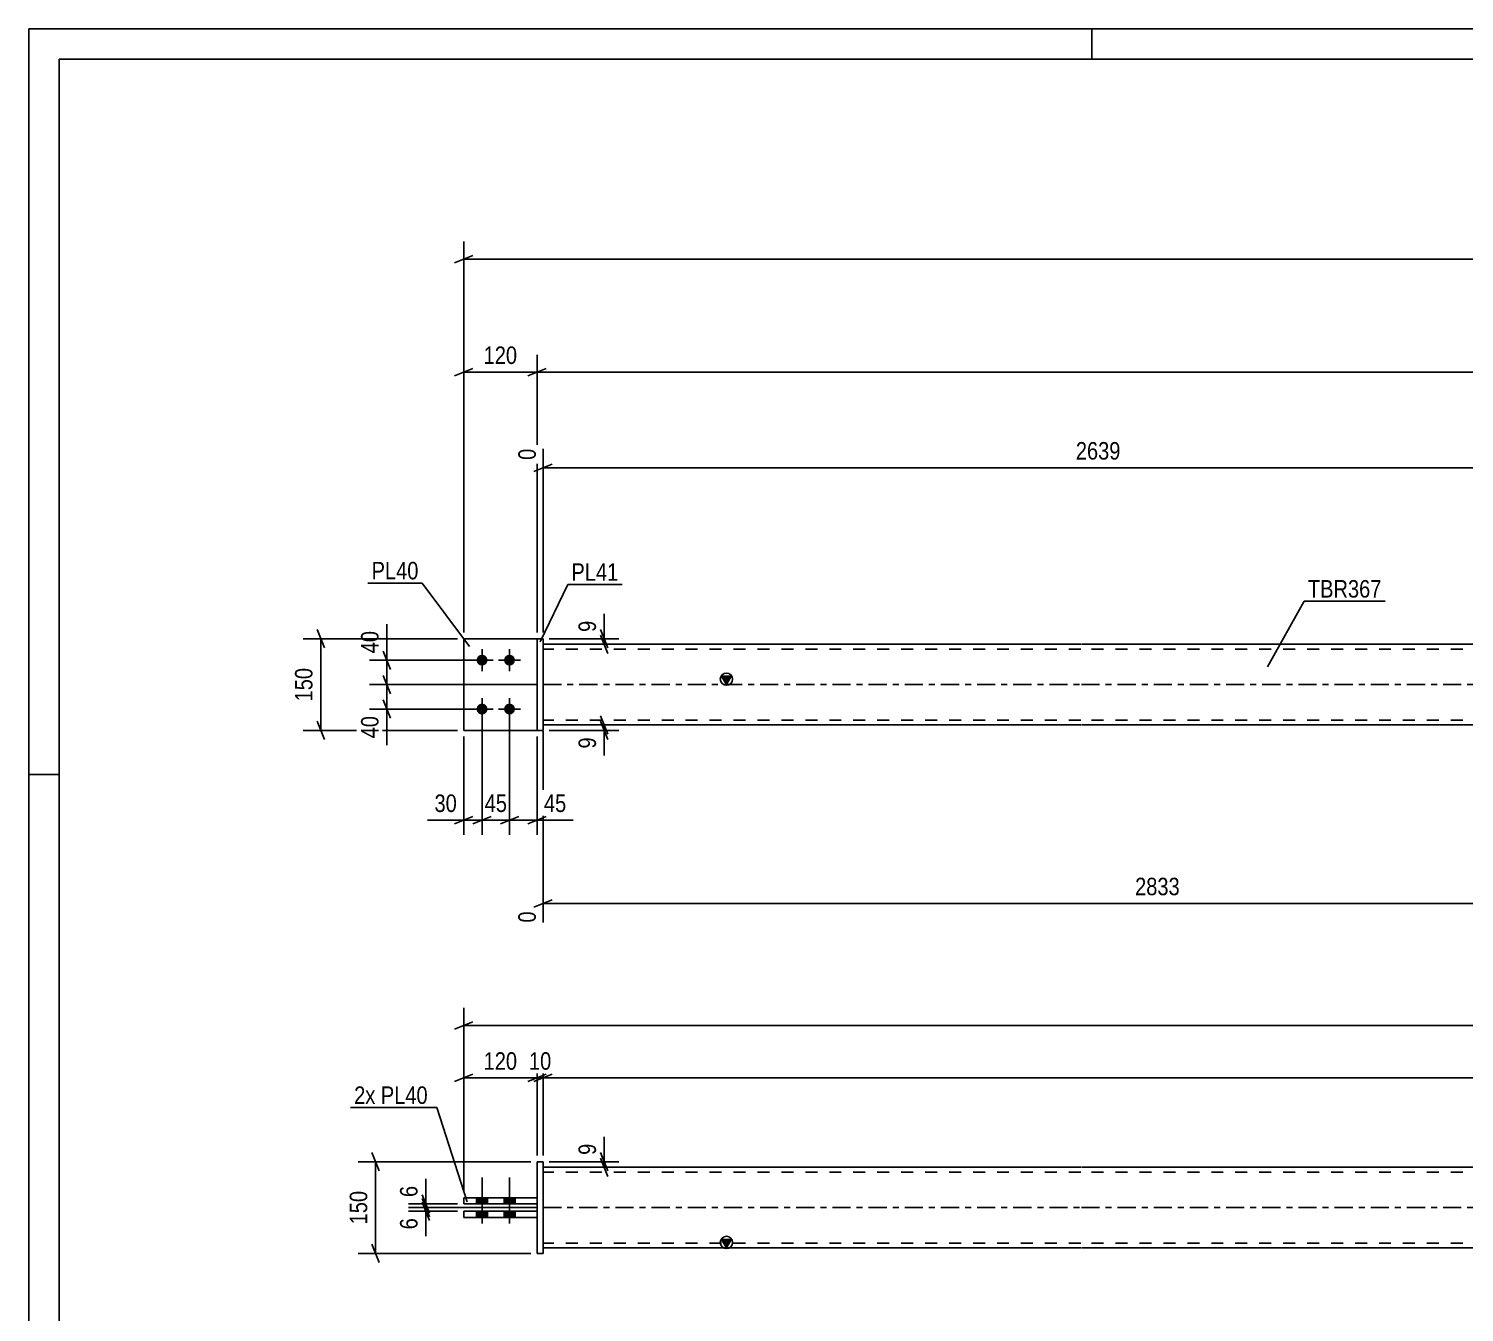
# Model space of a CAD drawing. Header units: millimetres. Extents: x 0 to 594, y 0 to 420.
# Drawn here: x 0 to 234.9, y 210 to 420 of the extents above; entities that cross this region are included whole.
import ezdxf

# ---------------------------------------------------------------- set-up
doc = ezdxf.new("R2010")
doc.units = ezdxf.units.MM
doc.linetypes.add('DXK_LINE_DOT2', pattern=[3.9198, 1.9599, -1.9599])
doc.linetypes.add('DXK_LINE_DOT3', pattern=[5.9187, 2.979, -0.9799, 0.9799, -0.9799])
doc.styles.add('Arial Narrow', font='ARIALN.TTF', dxfattribs={"height": 0.2})

# ---------------------------------------------------------------- blocks, each defined once
blk = doc.blocks.new('Unknown-580570331-1163')
at = {"color": 5, "linetype": 'Continuous'}
for p, q in [((594, 420), (0, 420)), ((0, 420), (0, 0)), ((174, 415), (174, 420)), ((589, 415), (5, 415)), ((5, 415), (5, 5)), ((5, 298), (0, 298))]:
    blk.add_line(p, q, dxfattribs=at)
blk = doc.blocks.new('Part-580570331-1989 - 1977')
at = {"linetype": 'Continuous'}
blk.add_hatch(color=2, dxfattribs=at).paths.add_polyline_path([(114.19, 220.53), (113.39, 221.93), (114.99, 221.93)])
at = {"color": 2, "linetype": 'Continuous'}
for p, q in [((172.19, 233.73), (84.19, 233.73)), ((411.1, 233.73), (172.29, 233.73)), ((114.19, 220.53), (113.39, 221.93)), ((113.39, 221.93), (114.99, 221.93)), ((114.99, 221.93), (114.19, 220.53)), ((172.19, 220.53), (84.19, 220.53)), ((411.1, 220.53), (172.29, 220.53))]:
    blk.add_line(p, q, dxfattribs=at)
at = {"color": 7, "linetype": 'DXK_LINE_DOT2'}
for p, q in [((84.19, 220.53), (84.19, 233.73)), ((172.19, 232.93), (84.19, 232.93)), ((411.1, 232.93), (172.29, 232.93)), ((172.19, 221.33), (84.19, 221.33)), ((411.1, 221.33), (172.29, 221.33))]:
    blk.add_line(p, q, dxfattribs=at)
at = {"color": 7, "linetype": 'DXK_LINE_DOT3'}
for p, q in [((84.19, 227.13), (172.19, 227.13)), ((172.29, 227.13), (411.1, 227.13))]:
    blk.add_line(p, q, dxfattribs=at)
at = {"color": 2, "linetype": 'Continuous'}
blk.add_circle((114.19, 221.43), 1, dxfattribs=at)
blk = doc.blocks.new('Part-580570331-2005 - 1977')
at = {"color": 2, "linetype": 'Continuous'}
for p, q in [((71.19, 226.53), (71.19, 225.53)), ((71.19, 226.53), (83.19, 226.53)), ((83.19, 225.53), (83.19, 226.53)), ((71.19, 225.53), (83.19, 225.53))]:
    blk.add_line(p, q, dxfattribs=at)
at = {"color": 7, "linetype": 'DXK_LINE_DOT2'}
for p, q in [((83.19, 226.53), (71.19, 226.53)), ((83.19, 225.53), (71.19, 225.53))]:
    blk.add_line(p, q, dxfattribs=at)
blk = doc.blocks.new('Part-580570331-2010 - 1977')
at = {"color": 2, "linetype": 'Continuous'}
for p, q in [((71.19, 228.73), (71.19, 227.73)), ((71.19, 228.73), (83.19, 228.73)), ((83.19, 227.73), (83.19, 228.73)), ((71.19, 227.73), (83.19, 227.73))]:
    blk.add_line(p, q, dxfattribs=at)
at = {"color": 7, "linetype": 'DXK_LINE_DOT2'}
for p, q in [((71.19, 228.73), (83.19, 228.73)), ((71.19, 227.73), (83.19, 227.73))]:
    blk.add_line(p, q, dxfattribs=at)
blk = doc.blocks.new('Part-580570331-2013 - 1977')
at = {"color": 2, "linetype": 'Continuous'}
for p, q in [((83.19, 234.63), (84.19, 234.63)), ((83.19, 234.63), (83.19, 234.63)), ((83.19, 219.63), (83.19, 234.63)), ((84.19, 234.63), (84.19, 234.63)), ((84.19, 234.63), (84.19, 219.63)), ((84.19, 219.63), (83.19, 219.63)), ((83.19, 219.63), (83.19, 219.63)), ((84.19, 219.63), (84.19, 219.63))]:
    blk.add_line(p, q, dxfattribs=at)
at = {"color": 7, "linetype": 'DXK_LINE_DOT2'}
for p, q in [((84.19, 234.63), (83.19, 234.63)), ((83.19, 234.63), (83.19, 234.63)), ((83.19, 219.63), (84.19, 219.63))]:
    blk.add_line(p, q, dxfattribs=at)
blk = doc.blocks.new('Bolt-580570331-2018 - 1977')
at = {"linetype": 'Continuous'}
for points in [[(73.29, 227.73), (75.09, 227.73), (75.09, 228.73), (73.29, 228.73)], [(73.29, 227.73), (75.09, 227.73), (75.09, 228.73), (73.29, 228.73)], [(77.79, 227.73), (79.59, 227.73), (79.59, 228.73), (77.79, 228.73)], [(77.79, 227.73), (79.59, 227.73), (79.59, 228.73), (77.79, 228.73)], [(73.29, 225.53), (75.09, 225.53), (75.09, 226.53), (73.29, 226.53)], [(73.29, 225.53), (75.09, 225.53), (75.09, 226.53), (73.29, 226.53)], [(77.79, 225.53), (79.59, 225.53), (79.59, 226.53), (77.79, 226.53)], [(77.79, 225.53), (79.59, 225.53), (79.59, 226.53), (77.79, 226.53)]]:
    blk.add_hatch(color=1, dxfattribs=at).paths.add_polyline_path(points)
at = {"color": 1, "linetype": 'Continuous'}
for p, q in [((74.19, 224.53), (74.19, 232.03)), ((74.19, 224.53), (74.19, 232.03)), ((78.69, 224.53), (78.69, 232.03)), ((78.69, 224.53), (78.69, 232.03)), ((73.29, 227.73), (73.29, 228.73)), ((73.29, 227.73), (73.29, 228.73)), ((75.09, 227.73), (75.09, 228.73)), ((75.09, 227.73), (75.09, 228.73)), ((77.79, 227.73), (77.79, 228.73)), ((77.79, 227.73), (77.79, 228.73)), ((79.59, 227.73), (79.59, 228.73)), ((79.59, 227.73), (79.59, 228.73)), ((73.29, 225.53), (73.29, 226.53)), ((73.29, 225.53), (73.29, 226.53)), ((75.09, 225.53), (75.09, 226.53)), ((75.09, 225.53), (75.09, 226.53)), ((77.79, 225.53), (77.79, 226.53)), ((77.79, 225.53), (77.79, 226.53)), ((79.59, 225.53), (79.59, 226.53)), ((79.59, 225.53), (79.59, 226.53))]:
    blk.add_line(p, q, dxfattribs=at)
blk = doc.blocks.new('Part-580570331-1443 - 1403')
at = {"linetype": 'Continuous'}
blk.add_hatch(color=2, dxfattribs=at).paths.add_polyline_path([(114.19, 312.69), (113.39, 314.09), (114.99, 314.09)])
at = {"color": 2, "linetype": 'Continuous'}
for p, q in [((172.19, 319.29), (84.19, 319.29)), ((411.1, 319.29), (172.29, 319.29)), ((114.19, 312.69), (113.39, 314.09)), ((113.39, 314.09), (114.99, 314.09)), ((114.99, 314.09), (114.19, 312.69)), ((84.19, 306.09), (172.19, 306.09)), ((172.29, 306.09), (411.1, 306.09))]:
    blk.add_line(p, q, dxfattribs=at)
at = {"color": 7, "linetype": 'DXK_LINE_DOT2'}
for p, q in [((84.19, 306.09), (84.19, 319.29)), ((172.19, 318.49), (84.19, 318.49)), ((411.1, 318.49), (172.29, 318.49)), ((172.19, 306.89), (84.19, 306.89)), ((411.1, 306.89), (172.29, 306.89))]:
    blk.add_line(p, q, dxfattribs=at)
at = {"color": 7, "linetype": 'DXK_LINE_DOT3'}
for p, q in [((84.19, 312.69), (172.19, 312.69)), ((172.29, 312.69), (411.1, 312.69))]:
    blk.add_line(p, q, dxfattribs=at)
at = {"color": 2, "linetype": 'Continuous'}
blk.add_circle((114.19, 313.59), 1, dxfattribs=at)
blk = doc.blocks.new('Part-580570331-1475 - 1403')
at = {"color": 7, "linetype": 'DXK_LINE_DOT2'}
for p, q in [((71.19, 320.19), (71.19, 305.19)), ((71.19, 320.19), (83.19, 320.19)), ((83.19, 320.19), (83.19, 305.19)), ((71.19, 305.19), (83.19, 305.19))]:
    blk.add_line(p, q, dxfattribs=at)
blk = doc.blocks.new('Part-580570331-1490 - 1403')
at = {"color": 2, "linetype": 'Continuous'}
for p, q in [((71.19, 320.19), (71.19, 305.19)), ((83.19, 320.19), (71.19, 320.19)), ((71.19, 305.19), (83.19, 305.19))]:
    blk.add_line(p, q, dxfattribs=at)
at = {"color": 7, "linetype": 'DXK_LINE_DOT2'}
blk.add_line((83.19, 305.19), (83.19, 320.19), dxfattribs=at)
blk = doc.blocks.new('Part-580570331-1505 - 1403')
at = {"color": 2, "linetype": 'Continuous'}
for p, q in [((83.19, 320.19), (84.19, 320.19)), ((83.19, 305.19), (83.19, 320.19)), ((84.19, 320.19), (84.19, 320.19)), ((84.19, 320.19), (84.19, 305.19)), ((83.19, 305.19), (84.19, 305.19))]:
    blk.add_line(p, q, dxfattribs=at)
at = {"color": 7, "linetype": 'DXK_LINE_DOT2'}
for p, q in [((83.19, 320.19), (84.19, 320.19)), ((83.19, 305.19), (84.19, 305.19))]:
    blk.add_line(p, q, dxfattribs=at)
blk = doc.blocks.new('Bolt-580570331-1522 - 1403')
at = {"linetype": 'Continuous'}
for points in [[(74.19, 315.79, -1), (74.19, 317.59, -1)], [(78.69, 315.79, -1), (78.69, 317.59, -1)], [(74.19, 307.79, -1), (74.19, 309.59, -1)], [(78.69, 307.79, -1), (78.69, 309.59, -1)]]:
    blk.add_hatch(color=1, dxfattribs=at).paths.add_polyline_path(points)
at = {"color": 1, "linetype": 'Continuous'}
for p, q in [((74.19, 314.89), (74.19, 318.49)), ((78.69, 314.89), (78.69, 318.49)), ((75.99, 316.69), (72.39, 316.69)), ((80.49, 316.69), (76.89, 316.69)), ((74.19, 306.89), (74.19, 310.49)), ((78.69, 306.89), (78.69, 310.49)), ((75.99, 308.69), (72.39, 308.69)), ((80.49, 308.69), (76.89, 308.69))]:
    blk.add_line(p, q, dxfattribs=at)
blk = doc.blocks.new('StraightDimension-580570331-2133 - 1977')
at = {"color": 7, "linetype": 'Continuous'}
for p, q in [((84.19, 235.63), (84.19, 251.18)), ((85.69, 248.93), (82.69, 247.73)), ((84.19, 248.33), (499.2, 248.33))]:
    blk.add_line(p, q, dxfattribs=at)
blk = doc.blocks.new('StraightDimension-580570331-2161 - 1977')
at = {"color": 7, "linetype": 'Continuous'}
for p, q in [((93.59, 236.13), (94.79, 233.13)), ((94.79, 232.23), (93.59, 235.23)), ((85.19, 234.63), (96.59, 234.63)), ((85.19, 233.73), (96.59, 233.73)), ((94.19, 233.73), (94.19, 234.63))]:
    blk.add_line(p, q, dxfattribs=at)
at = {"color": 0}
blk.add_wipeout([(93.44, 238.18), (89.24, 238.18), (89.24, 235.15), (93.44, 235.15)], dxfattribs=at)
at = {"color": 7, "linetype": 'Continuous'}
blk.add_line((94.19, 234.63), (94.19, 238.71), dxfattribs=at)
blk.add_line((94.19, 234.63), (94.19, 238.71), dxfattribs=at)
at = {"color": 3, "style": 'Arial Narrow'}
blk.add_text('9', height=2.86, rotation=90.0002, dxfattribs=at).set_placement((92.84, 235.75))
blk = doc.blocks.new('StraightDimension-580570331-2031 - 1977')
at = {"color": 7, "linetype": 'Continuous'}
for p, q in [((57.35, 233.13), (56.15, 236.13)), ((82.19, 234.63), (53.9, 234.63)), ((56.75, 219.63), (56.75, 234.63)), ((56.15, 221.13), (57.35, 218.13)), ((82.19, 219.63), (53.9, 219.63))]:
    blk.add_line(p, q, dxfattribs=at)
at = {"color": 0}
blk.add_wipeout([(56, 230.47), (51.8, 230.47), (51.8, 223.78), (56, 223.78)], dxfattribs=at)
at = {"color": 3, "style": 'Arial Narrow'}
blk.add_text('150', height=2.863, rotation=90.0002, dxfattribs=at).set_placement((55.4, 224.38))
blk = doc.blocks.new('StraightDimension-580570331-2078 - 1977')
at = {"color": 7, "linetype": 'Continuous'}
for p, q in [((64.38, 229.23), (65.58, 226.23)), ((65.58, 225.63), (64.38, 228.63)), ((70.19, 227.73), (62.13, 227.73)), ((83.19, 227.13), (62.13, 227.13)), ((64.98, 227.13), (64.98, 227.73))]:
    blk.add_line(p, q, dxfattribs=at)
at = {"color": 0}
blk.add_wipeout([(64.23, 231.28), (60.03, 231.28), (60.03, 228.25), (64.23, 228.25)], dxfattribs=at)
at = {"color": 7, "linetype": 'Continuous'}
blk.add_line((64.98, 227.73), (64.98, 231.81), dxfattribs=at)
blk.add_line((64.98, 227.73), (64.98, 231.81), dxfattribs=at)
at = {"color": 3, "style": 'Arial Narrow'}
blk.add_text('6', height=2.86, rotation=90.0002, dxfattribs=at).set_placement((63.63, 228.85))
blk = doc.blocks.new('StraightDimension-580570331-2091 - 1977')
at = {"color": 7, "linetype": 'Continuous'}
for p, q in [((64.38, 228.63), (65.58, 225.63)), ((65.58, 225.03), (64.38, 228.03)), ((83.19, 227.13), (62.13, 227.13)), ((70.19, 226.53), (62.13, 226.53)), ((64.98, 226.53), (64.98, 227.13))]:
    blk.add_line(p, q, dxfattribs=at)
at = {"color": 0}
blk.add_wipeout([(64.23, 226), (60.03, 226), (60.03, 222.97), (64.23, 222.97)], dxfattribs=at)
at = {"color": 7, "linetype": 'Continuous'}
blk.add_line((64.98, 226.53), (64.98, 222.45), dxfattribs=at)
blk.add_line((64.98, 226.53), (64.98, 222.45), dxfattribs=at)
at = {"color": 3, "style": 'Arial Narrow'}
blk.add_text('6', height=2.86, rotation=90.0002, dxfattribs=at).set_placement((63.63, 223.57))
blk = doc.blocks.new('StraightDimension-580570331-2114 - 1977')
at = {"color": 7, "linetype": 'Continuous'}
for p, q in [((71.19, 229.73), (71.19, 251.18)), ((83.19, 235.63), (83.19, 251.18)), ((69.69, 247.73), (72.69, 248.93)), ((71.19, 248.33), (83.19, 248.33)), ((84.69, 248.93), (81.69, 247.73))]:
    blk.add_line(p, q, dxfattribs=at)
at = {"color": 0}
blk.add_wipeout([(80.54, 249.08), (80.54, 253.28), (73.85, 253.28), (73.85, 249.08)], dxfattribs=at)
at = {"color": 3, "style": 'Arial Narrow'}
blk.add_text('120', height=2.863, dxfattribs=at).set_placement((74.45, 249.68))
blk = doc.blocks.new('StraightDimension-580570331-2124 - 1977')
at = {"color": 7, "linetype": 'Continuous'}
for p, q in [((83.19, 235.63), (83.19, 251.18)), ((84.19, 235.63), (84.19, 251.18)), ((81.69, 247.73), (84.69, 248.93)), ((85.69, 248.93), (82.69, 247.73)), ((83.19, 248.33), (84.19, 248.33))]:
    blk.add_line(p, q, dxfattribs=at)
at = {"color": 0}
blk.add_wipeout([(86.12, 249.08), (86.12, 253.28), (81.27, 253.28), (81.27, 249.08)], dxfattribs=at)
at = {"color": 3, "style": 'Arial Narrow'}
blk.add_text('10', height=2.863, dxfattribs=at).set_placement((81.87, 249.68))
blk = doc.blocks.new('StraightDimension-580570331-2170 - 1977')
at = {"color": 7, "linetype": 'Continuous'}
for p, q in [((71.19, 229.73), (71.19, 259.79)), ((72.69, 257.54), (69.69, 256.34)), ((71.19, 256.94), (512.2, 256.94))]:
    blk.add_line(p, q, dxfattribs=at)
blk = doc.blocks.new('StraightDimension-580570331-1934 - 1403')
at = {"color": 7, "linetype": 'Continuous'}
for p, q in [((58, 318.19), (59.2, 315.19)), ((73.19, 316.69), (55.75, 316.69)), ((58.6, 312.69), (58.6, 316.69)), ((83.19, 312.69), (55.75, 312.69)), ((59.2, 311.19), (58, 314.19))]:
    blk.add_line(p, q, dxfattribs=at)
at = {"color": 0}
blk.add_wipeout([(57.85, 322.07), (53.65, 322.07), (53.65, 317.21), (57.85, 317.21)], dxfattribs=at)
at = {"color": 7, "linetype": 'Continuous'}
blk.add_line((58.6, 316.69), (58.6, 322.59), dxfattribs=at)
blk.add_line((58.6, 316.69), (58.6, 322.59), dxfattribs=at)
at = {"color": 3, "style": 'Arial Narrow'}
blk.add_text('40', height=2.863, rotation=90.0002, dxfattribs=at).set_placement((57.25, 317.81))
blk = doc.blocks.new('StraightDimension-580570331-2997 - 1403')
at = {"color": 7, "linetype": 'Continuous'}
for p, q in [((84.19, 305.09), (84.19, 273.76)), ((285.27, 305.09), (285.27, 268.27)), ((85.69, 277.48), (82.69, 276.28)), ((283.77, 276.28), (286.77, 277.48)), ((84.19, 276.88), (285.27, 276.88))]:
    blk.add_line(p, q, dxfattribs=at)
at = {"color": 0}
blk.add_wipeout([(188.99, 277.63), (188.99, 281.83), (180.47, 281.83), (180.47, 277.63)], dxfattribs=at)
at = {"color": 0, "linetype": 'Continuous'}
for points in [[(83.59, 276.18), (79.39, 276.18), (79.39, 273.16), (83.59, 273.16)], [(284.67, 276.18), (280.47, 276.18), (280.47, 267.67), (284.67, 267.67)]]:
    blk.add_wipeout(points, dxfattribs=at)
at = {"color": 3, "style": 'Arial Narrow'}
blk.add_text('2833', height=2.863, dxfattribs=at).set_placement((181.07, 278.23))
at = {"color": 3, "linetype": 'Continuous', "style": 'Arial Narrow'}
for s, height, p in [('0', 2.86, (82.99, 273.76)), ('2833', 2.863, (284.07, 268.27))]:
    blk.add_text(s, height=height, rotation=90.0002, dxfattribs=at).set_placement(p)
blk = doc.blocks.new('StraightDimension-580570331-1651 - 1403')
at = {"color": 7, "linetype": 'Continuous'}
for p, q in [((71.19, 321.19), (71.19, 385.17)), ((72.69, 382.92), (69.69, 381.72)), ((71.19, 382.32), (512.2, 382.32))]:
    blk.add_line(p, q, dxfattribs=at)
blk = doc.blocks.new('StraightDimension-580570331-1603 - 1403')
at = {"color": 7, "linetype": 'Continuous'}
for p, q in [((83.19, 321.19), (83.19, 366.65)), ((84.69, 364.4), (81.69, 363.2)), ((83.19, 363.8), (500.2, 363.8))]:
    blk.add_line(p, q, dxfattribs=at)
blk = doc.blocks.new('StraightDimension-580570331-1846 - 1403')
at = {"color": 7, "linetype": 'Continuous'}
for p, q in [((74.19, 307.69), (74.19, 288.1)), ((78.69, 307.69), (78.69, 288.1)), ((72.69, 289.9), (75.69, 291.1)), ((74.19, 290.5), (78.69, 290.5)), ((80.19, 291.1), (77.19, 289.9))]:
    blk.add_line(p, q, dxfattribs=at)
at = {"color": 0}
blk.add_wipeout([(78.87, 291.25), (78.87, 295.45), (74.02, 295.45), (74.02, 291.25)], dxfattribs=at)
at = {"color": 3, "style": 'Arial Narrow'}
blk.add_text('45', height=2.863, dxfattribs=at).set_placement((74.62, 291.85))
blk = doc.blocks.new('StraightDimension-580570331-1526 - 1403')
at = {"color": 7, "linetype": 'Continuous'}
for p, q in [((70.19, 320.19), (44.94, 320.19)), ((48.39, 318.69), (47.19, 321.69)), ((47.79, 305.19), (47.79, 320.19)), ((47.19, 306.69), (48.39, 303.69)), ((70.19, 305.19), (44.94, 305.19))]:
    blk.add_line(p, q, dxfattribs=at)
at = {"color": 0}
blk.add_wipeout([(47.04, 316.03), (42.84, 316.03), (42.84, 309.34), (47.04, 309.34)], dxfattribs=at)
at = {"color": 3, "style": 'Arial Narrow'}
blk.add_text('150', height=2.863, rotation=90.0002, dxfattribs=at).set_placement((46.44, 309.94))
blk = doc.blocks.new('StraightDimension-580570331-1565 - 1403')
at = {"color": 7, "linetype": 'Continuous'}
for p, q in [((85.19, 320.19), (96.59, 320.19)), ((93.59, 321.69), (94.79, 318.69)), ((94.79, 317.79), (93.59, 320.79)), ((94.19, 319.29), (94.19, 320.19)), ((85.19, 319.29), (96.59, 319.29))]:
    blk.add_line(p, q, dxfattribs=at)
at = {"color": 0}
blk.add_wipeout([(93.44, 323.74), (89.24, 323.74), (89.24, 320.71), (93.44, 320.71)], dxfattribs=at)
at = {"color": 7, "linetype": 'Continuous'}
blk.add_line((94.19, 320.19), (94.19, 324.26), dxfattribs=at)
blk.add_line((94.19, 320.19), (94.19, 324.26), dxfattribs=at)
at = {"color": 3, "style": 'Arial Narrow'}
blk.add_text('9', height=2.86, rotation=90.0002, dxfattribs=at).set_placement((92.84, 321.31))
blk = doc.blocks.new('StraightDimension-580570331-1827 - 1403')
at = {"color": 7, "linetype": 'Continuous'}
for p, q in [((78.69, 307.69), (78.69, 288.1)), ((83.19, 304.19), (83.19, 288.1)), ((77.19, 289.9), (80.19, 291.1)), ((78.69, 290.5), (83.19, 290.5)), ((84.69, 291.1), (81.69, 289.9))]:
    blk.add_line(p, q, dxfattribs=at)
at = {"color": 0}
blk.add_wipeout([(88.58, 291.25), (88.58, 295.45), (83.72, 295.45), (83.72, 291.25)], dxfattribs=at)
at = {"color": 7, "linetype": 'Continuous'}
blk.add_line((83.19, 290.5), (89.1, 290.5), dxfattribs=at)
blk.add_line((83.19, 290.5), (89.1, 290.5), dxfattribs=at)
at = {"color": 3, "style": 'Arial Narrow'}
blk.add_text('45', height=2.863, dxfattribs=at).set_placement((84.32, 291.85))
blk = doc.blocks.new('StraightDimension-580570331-1572 - 1403')
at = {"color": 7, "linetype": 'Continuous'}
for p, q in [((85.19, 306.09), (96.59, 306.09)), ((93.59, 307.59), (94.79, 304.59)), ((94.79, 303.69), (93.59, 306.69)), ((94.19, 305.19), (94.19, 306.09)), ((85.19, 305.19), (96.59, 305.19))]:
    blk.add_line(p, q, dxfattribs=at)
at = {"color": 0}
blk.add_wipeout([(93.44, 304.66), (89.24, 304.66), (89.24, 301.63), (93.44, 301.63)], dxfattribs=at)
at = {"color": 7, "linetype": 'Continuous'}
blk.add_line((94.19, 305.19), (94.19, 301.11), dxfattribs=at)
blk.add_line((94.19, 305.19), (94.19, 301.11), dxfattribs=at)
at = {"color": 3, "style": 'Arial Narrow'}
blk.add_text('9', height=2.86, rotation=90.0002, dxfattribs=at).set_placement((92.84, 302.23))
blk = doc.blocks.new('StraightDimension-580570331-1581 - 1403')
at = {"color": 7, "linetype": 'Continuous'}
for p, q in [((71.19, 321.19), (71.19, 366.65)), ((83.19, 321.19), (83.19, 366.65)), ((69.69, 363.2), (72.69, 364.4)), ((84.69, 364.4), (81.69, 363.2)), ((71.19, 363.8), (83.19, 363.8))]:
    blk.add_line(p, q, dxfattribs=at)
at = {"color": 0}
blk.add_wipeout([(80.54, 364.55), (80.54, 368.75), (73.85, 368.75), (73.85, 364.55)], dxfattribs=at)
at = {"color": 3, "style": 'Arial Narrow'}
blk.add_text('120', height=2.863, dxfattribs=at).set_placement((74.45, 365.15))
blk = doc.blocks.new('StraightDimension-580570331-1947 - 1403')
at = {"color": 7, "linetype": 'Continuous'}
for p, q in [((83.19, 312.69), (55.75, 312.69)), ((58, 314.19), (59.2, 311.19)), ((58.6, 308.69), (58.6, 312.69)), ((59.2, 307.19), (58, 310.19)), ((73.19, 308.69), (55.75, 308.69))]:
    blk.add_line(p, q, dxfattribs=at)
at = {"color": 0}
blk.add_wipeout([(57.85, 308.16), (53.65, 308.16), (53.65, 303.3), (57.85, 303.3)], dxfattribs=at)
at = {"color": 7, "linetype": 'Continuous'}
blk.add_line((58.6, 308.69), (58.6, 302.78), dxfattribs=at)
blk.add_line((58.6, 308.69), (58.6, 302.78), dxfattribs=at)
at = {"color": 3, "style": 'Arial Narrow'}
blk.add_text('40', height=2.863, rotation=90.0002, dxfattribs=at).set_placement((57.25, 303.9))
blk = doc.blocks.new('StraightDimension-580570331-1724 - 1403')
at = {"color": 7, "linetype": 'Continuous'}
for p, q in [((240.61, 330.25), (241.81, 327.25)), ((264.86, 328.75), (238.36, 328.75)), ((241.21, 319.29), (241.21, 328.75)), ((241.81, 317.79), (240.61, 320.79)), ((186.03, 319.29), (243.61, 319.29))]:
    blk.add_line(p, q, dxfattribs=at)
at = {"color": 0}
blk.add_wipeout([(240.46, 326.45), (236.26, 326.45), (236.26, 321.59), (240.46, 321.59)], dxfattribs=at)
at = {"color": 3, "style": 'Arial Narrow'}
blk.add_text('95', height=2.863, rotation=90.0002, dxfattribs=at).set_placement((239.86, 322.19))
blk = doc.blocks.new('StraightDimension-580570331-1859 - 1403')
at = {"color": 7, "linetype": 'Continuous'}
for p, q in [((74.19, 307.69), (74.19, 288.1)), ((71.19, 304.19), (71.19, 288.1)), ((69.69, 289.9), (72.69, 291.1)), ((71.19, 290.5), (74.19, 290.5)), ((75.69, 291.1), (72.69, 289.9))]:
    blk.add_line(p, q, dxfattribs=at)
at = {"color": 0}
blk.add_wipeout([(70.67, 291.25), (70.67, 295.45), (65.81, 295.45), (65.81, 291.25)], dxfattribs=at)
at = {"color": 7, "linetype": 'Continuous'}
blk.add_line((71.19, 290.5), (65.29, 290.5), dxfattribs=at)
blk.add_line((71.19, 290.5), (65.29, 290.5), dxfattribs=at)
at = {"color": 3, "style": 'Arial Narrow'}
blk.add_text('30', height=2.863, dxfattribs=at).set_placement((66.41, 291.85))
blk = doc.blocks.new('StraightDimension-580570331-2892 - 1403')
at = {"color": 7, "linetype": 'Continuous'}
for p, q in [((265.86, 329.75), (265.86, 356.77)), ((84.19, 321.19), (84.19, 351.29)), ((85.69, 348.76), (82.69, 347.56)), ((84.19, 348.16), (265.86, 348.16)), ((264.36, 347.56), (267.36, 348.76))]:
    blk.add_line(p, q, dxfattribs=at)
at = {"color": 0, "linetype": 'Continuous'}
for points in [[(265.26, 357.37), (261.06, 357.37), (261.06, 348.86), (265.26, 348.86)], [(83.59, 351.89), (79.39, 351.89), (79.39, 348.86), (83.59, 348.86)]]:
    blk.add_wipeout(points, dxfattribs=at)
at = {"color": 0}
blk.add_wipeout([(179.28, 348.91), (179.28, 353.11), (170.77, 353.11), (170.77, 348.91)], dxfattribs=at)
at = {"color": 3, "linetype": 'Continuous', "style": 'Arial Narrow'}
for s, height, p in [('2639', 2.863, (264.66, 349.46)), ('0', 2.86, (82.99, 349.46))]:
    blk.add_text(s, height=height, rotation=90.0002, dxfattribs=at).set_placement(p)
at = {"color": 3, "style": 'Arial Narrow'}
blk.add_text('2639', height=2.863, dxfattribs=at).set_placement((171.37, 349.51))
blk = doc.blocks.new('MarkSet-580570331-2202 - 1977')
at = {"color": 30, "linetype": 'Continuous'}
blk.add_line((71.75, 228.05), (66.81, 243.49), dxfattribs=at)
at = {"color": 0}
blk.add_wipeout([(56.73, 244.09), (56.73, 247.09), (53.26, 247.09), (53.26, 244.09)], dxfattribs=at)
blk.add_wipeout([(56.73, 244.09), (56.73, 247.09), (53.26, 247.09), (53.26, 244.09)], dxfattribs=at)
blk.add_wipeout([(65.31, 244.09), (65.31, 247.09), (57.63, 247.09), (57.63, 244.09)], dxfattribs=at)
blk.add_wipeout([(65.31, 244.09), (65.31, 247.09), (57.63, 247.09), (57.63, 244.09)], dxfattribs=at)
at = {"color": 30, "linetype": 'Continuous'}
blk.add_line((52.66, 243.49), (66.81, 243.49), dxfattribs=at)
at = {"color": 3, "style": 'Arial Narrow'}
for s, p in [('2x', (53.26, 244.09)), ('PL40', (57.63, 244.09))]:
    blk.add_text(s, height=2.863, dxfattribs=at).set_placement(p)
blk = doc.blocks.new('Mark-580570331-1438 - 1403')
at = {"color": 0}
blk.add_wipeout([(221.41, 326.93), (221.41, 329.93), (209.35, 329.93), (209.35, 326.93)], dxfattribs=at)
blk.add_wipeout([(221.41, 326.93), (221.41, 329.93), (209.35, 329.93), (209.35, 326.93)], dxfattribs=at)
at = {"color": 30, "linetype": 'Continuous'}
for p, q in [((202.73, 315.59), (208.75, 326.33)), ((208.75, 326.33), (222.01, 326.33))]:
    blk.add_line(p, q, dxfattribs=at)
at = {"color": 3, "style": 'Arial Narrow'}
blk.add_text('TBR367', height=2.863, dxfattribs=at).set_placement((209.35, 326.93))
blk = doc.blocks.new('Mark-580570331-1486 - 1403')
at = {"color": 0}
blk.add_wipeout([(63.8, 329.91), (63.8, 332.91), (56.12, 332.91), (56.12, 329.91)], dxfattribs=at)
blk.add_wipeout([(63.8, 329.91), (63.8, 332.91), (56.12, 332.91), (56.12, 329.91)], dxfattribs=at)
at = {"color": 30, "linetype": 'Continuous'}
for p in [(55.52, 329.31), (72.15, 318.91)]:
    blk.add_line(p, (64.4, 329.31), dxfattribs=at)
at = {"color": 3, "style": 'Arial Narrow'}
blk.add_text('PL40', height=2.863, dxfattribs=at).set_placement((56.12, 329.91))
blk = doc.blocks.new('Mark-580570331-1501 - 1403')
at = {"color": 0}
blk.add_wipeout([(96.5, 329.68), (96.5, 332.68), (88.82, 332.68), (88.82, 329.68)], dxfattribs=at)
blk.add_wipeout([(96.5, 329.68), (96.5, 332.68), (88.82, 332.68), (88.82, 329.68)], dxfattribs=at)
at = {"color": 30, "linetype": 'Continuous'}
for p, q in [((83.7, 319.71), (88.22, 329.08)), ((88.22, 329.08), (97.1, 329.08))]:
    blk.add_line(p, q, dxfattribs=at)
at = {"color": 3, "style": 'Arial Narrow'}
blk.add_text('PL41', height=2.863, dxfattribs=at).set_placement((88.82, 329.68))

msp = doc.modelspace()

# ---------------------------------------------------------------- block references
for name in ['Unknown-580570331-1163', 'Part-580570331-1475 - 1403', 'Part-580570331-1490 - 1403', 'Part-580570331-1505 - 1403', 'Bolt-580570331-1522 - 1403', 'Part-580570331-1443 - 1403', 'Part-580570331-2013 - 1977', 'Part-580570331-1989 - 1977', 'Bolt-580570331-2018 - 1977', 'Part-580570331-2010 - 1977', 'Part-580570331-2005 - 1977']:
    msp.add_blockref(name, (0, 0))

# ---------------------------------------------------------------- next in the draw order: block references
for name in ['StraightDimension-580570331-1934 - 1403', 'StraightDimension-580570331-2997 - 1403', 'StraightDimension-580570331-2133 - 1977']:
    msp.add_blockref(name, (0, 0))

# ---------------------------------------------------------------- next in the draw order: block references
for name in ['StraightDimension-580570331-1651 - 1403', 'StraightDimension-580570331-1846 - 1403', 'StraightDimension-580570331-2161 - 1977', 'StraightDimension-580570331-2031 - 1977']:
    msp.add_blockref(name, (0, 0))

# ---------------------------------------------------------------- next in the draw order: block references
for name in ['StraightDimension-580570331-1603 - 1403', 'StraightDimension-580570331-1526 - 1403', 'StraightDimension-580570331-1827 - 1403', 'StraightDimension-580570331-2078 - 1977']:
    msp.add_blockref(name, (0, 0))

# ---------------------------------------------------------------- next in the draw order: block references
for name in ['StraightDimension-580570331-1724 - 1403', 'StraightDimension-580570331-1565 - 1403', 'StraightDimension-580570331-1947 - 1403', 'StraightDimension-580570331-1572 - 1403', 'StraightDimension-580570331-2091 - 1977']:
    msp.add_blockref(name, (0, 0))

# ---------------------------------------------------------------- next in the draw order: block references
for name in ['StraightDimension-580570331-1581 - 1403', 'StraightDimension-580570331-1859 - 1403', 'StraightDimension-580570331-2114 - 1977']:
    msp.add_blockref(name, (0, 0))

# ---------------------------------------------------------------- next in the draw order: block references
for name in ['StraightDimension-580570331-2892 - 1403', 'Mark-580570331-1486 - 1403', 'StraightDimension-580570331-2124 - 1977']:
    msp.add_blockref(name, (0, 0))

# ---------------------------------------------------------------- next in the draw order: block references
for name in ['Mark-580570331-1501 - 1403', 'Mark-580570331-1438 - 1403', 'StraightDimension-580570331-2170 - 1977']:
    msp.add_blockref(name, (0, 0))

# ---------------------------------------------------------------- next in the draw order: block references
msp.add_blockref('MarkSet-580570331-2202 - 1977', (0, 0))

doc.saveas('drawing.dxf')
